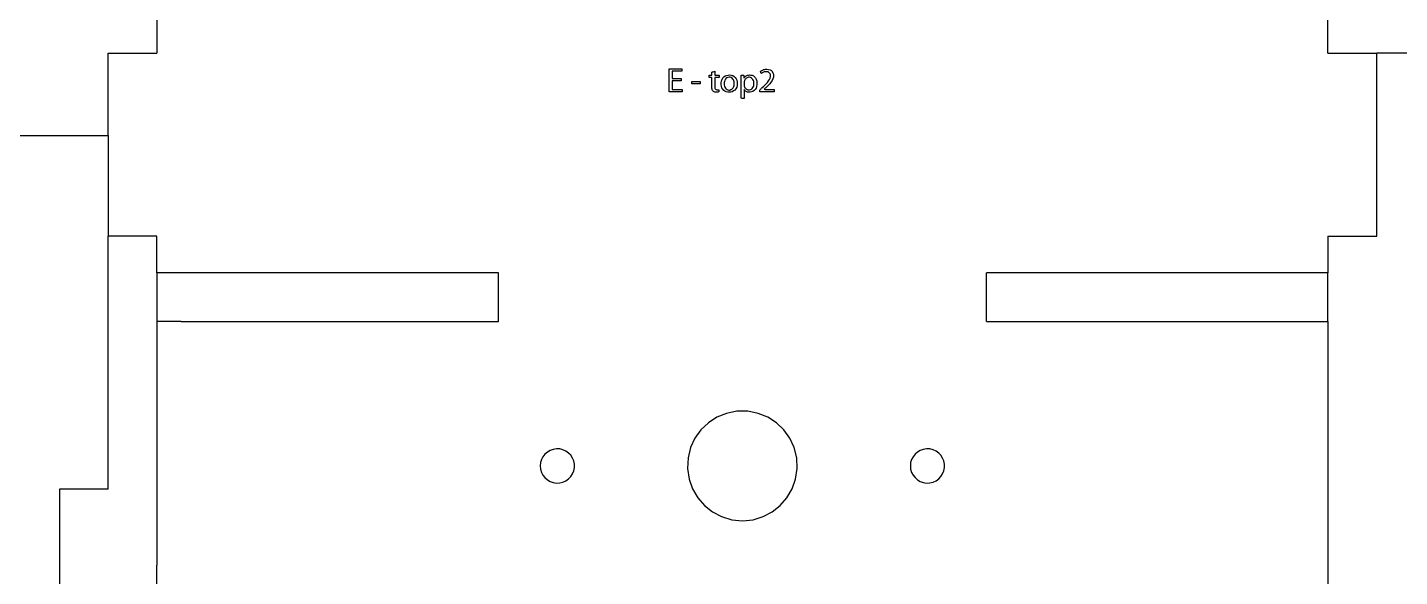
# Model space of a CAD drawing. Header units: metres. Extents: x 1885 to 2636, y 491 to 906.
# Drawn here: x 2052.2 to 2164.7, y 563.1 to 608.2 of the extents above; entities that cross this region are included whole.
import ezdxf

# ---------------------------------------------------------------- set-up
doc = ezdxf.new("R2010")
doc.units = ezdxf.units.M

msp = doc.modelspace()

# ---------------------------------------------------------------- linework, layer by layer
at = {"layer": 'COMPONENT1'}
for p, q in [((2062.84, 614.06), (2062.84, 606.06)), ((2158.84, 606.06), (2158.84, 614.06)), ((2058.84, 599.31), (2058.84, 606.06)), ((2058.84, 606.06), (2062.84, 606.06)), ((2158.84, 606.06), (2162.84, 606.06)), ((2184.84, 606.06), (2162.84, 606.06)), ((2162.84, 591.06), (2162.84, 606.06)), ((2043.84, 599.31), (2058.84, 599.31)), ((2058.84, 599.31), (2058.84, 591.06)), ((2058.84, 570.31), (2058.84, 591.06)), ((2062.84, 591.06), (2058.84, 591.06)), ((2062.84, 588.06), (2062.84, 591.06)), ((2158.84, 591.06), (2158.84, 588.06)), ((2158.84, 591.06), (2162.84, 591.06)), ((2090.84, 588.06), (2062.84, 588.06)), ((2062.84, 588.06), (2062.84, 584.07)), ((2090.84, 584.07), (2090.84, 588.06)), ((2130.84, 584.07), (2130.84, 588.06)), ((2158.84, 588.06), (2130.84, 588.06)), ((2158.84, 584.07), (2158.84, 588.06)), ((2064.84, 584.07), (2062.84, 584.07)), ((2062.84, 584.07), (2062.84, 564.07)), ((2064.84, 584.07), (2090.84, 584.07)), ((2130.84, 584.07), (2156.84, 584.07)), ((2156.84, 584.07), (2158.84, 584.07)), ((2158.84, 584.07), (2158.84, 564.07)), ((2108.75, 576.21), (2108.05, 575.75)), ((2109.54, 576.53), (2108.75, 576.21)), ((2110.39, 576.7), (2109.54, 576.53)), ((2111.28, 576.7), (2110.39, 576.7)), ((2112.14, 576.53), (2111.28, 576.7)), ((2112.92, 576.21), (2112.14, 576.53)), ((2113.63, 575.75), (2112.92, 576.21)), ((2107.44, 575.17), (2106.95, 574.49)), ((2108.05, 575.75), (2107.44, 575.17)), ((2114.23, 575.17), (2113.63, 575.75)), ((2114.72, 574.49), (2114.23, 575.17)), ((2106.59, 573.73), (2106.39, 572.89)), ((2106.95, 574.49), (2106.59, 573.73)), ((2115.08, 573.73), (2114.72, 574.49)), ((2115.29, 572.89), (2115.08, 573.73)), ((2094.37, 572.75), (2094.29, 572.5)), ((2094.49, 572.98), (2094.37, 572.75)), ((2094.65, 573.19), (2094.49, 572.98)), ((2094.85, 573.36), (2094.65, 573.19)), ((2095.08, 573.49), (2094.85, 573.36)), ((2095.33, 573.58), (2095.08, 573.49)), ((2095.6, 573.62), (2095.33, 573.58)), ((2095.87, 573.61), (2095.6, 573.62)), ((2096.13, 573.54), (2095.87, 573.61)), ((2096.37, 573.43), (2096.13, 573.54)), ((2096.58, 573.28), (2096.37, 573.43)), ((2096.76, 573.09), (2096.58, 573.28)), ((2096.91, 572.87), (2096.76, 573.09)), ((2097.01, 572.63), (2096.91, 572.87)), ((2097.06, 572.36), (2097.01, 572.63)), ((2106.39, 572.89), (2106.34, 572)), ((2115.33, 572), (2115.29, 572.89)), ((2124.71, 572.75), (2124.63, 572.5)), ((2124.83, 572.98), (2124.71, 572.75)), ((2125, 573.19), (2124.83, 572.98)), ((2125.19, 573.36), (2125, 573.19)), ((2125.42, 573.49), (2125.19, 573.36)), ((2125.67, 573.58), (2125.42, 573.49)), ((2125.94, 573.62), (2125.67, 573.58)), ((2126.21, 573.61), (2125.94, 573.62)), ((2126.48, 573.54), (2126.21, 573.61)), ((2126.71, 573.43), (2126.48, 573.54)), ((2126.93, 573.28), (2126.71, 573.43)), ((2127.11, 573.09), (2126.93, 573.28)), ((2127.25, 572.87), (2127.11, 573.09)), ((2127.35, 572.63), (2127.25, 572.87)), ((2127.4, 572.36), (2127.35, 572.63)), ((2094.29, 572.5), (2094.27, 572.22)), ((2094.27, 572.22), (2094.29, 571.95)), ((2094.29, 571.95), (2094.37, 571.69)), ((2094.37, 571.69), (2094.49, 571.46)), ((2094.49, 571.46), (2094.65, 571.26)), ((2096.76, 571.35), (2096.91, 571.57)), ((2096.91, 571.57), (2097.01, 571.82)), ((2097.01, 571.82), (2097.06, 572.08)), ((2097.06, 572.08), (2097.06, 572.36)), ((2106.34, 572), (2106.47, 571.13)), ((2115.2, 571.13), (2115.33, 572)), ((2124.63, 572.5), (2124.61, 572.22)), ((2124.61, 572.22), (2124.63, 571.95)), ((2124.63, 571.95), (2124.71, 571.69)), ((2124.71, 571.69), (2124.83, 571.46)), ((2124.83, 571.46), (2125, 571.26)), ((2127.11, 571.35), (2127.25, 571.57)), ((2127.25, 571.57), (2127.35, 571.82)), ((2127.35, 571.82), (2127.4, 572.08)), ((2127.4, 572.08), (2127.4, 572.36)), ((2058.84, 570.31), (2054.84, 570.31)), ((2054.84, 570.31), (2054.84, 540.31)), ((2094.65, 571.26), (2094.85, 571.08)), ((2094.85, 571.08), (2095.08, 570.95)), ((2095.08, 570.95), (2095.33, 570.86)), ((2095.33, 570.86), (2095.6, 570.82)), ((2095.6, 570.82), (2095.87, 570.84)), ((2095.87, 570.84), (2096.13, 570.9)), ((2096.13, 570.9), (2096.37, 571.01)), ((2096.37, 571.01), (2096.58, 571.17)), ((2096.58, 571.17), (2096.76, 571.35)), ((2106.47, 571.13), (2106.75, 570.33)), ((2106.75, 570.33), (2107.18, 569.6)), ((2114.49, 569.6), (2114.92, 570.33)), ((2114.92, 570.33), (2115.2, 571.13)), ((2125, 571.26), (2125.19, 571.08)), ((2125.19, 571.08), (2125.42, 570.95)), ((2125.42, 570.95), (2125.67, 570.86)), ((2125.67, 570.86), (2125.94, 570.82)), ((2125.94, 570.82), (2126.21, 570.84)), ((2126.21, 570.84), (2126.48, 570.9)), ((2126.48, 570.9), (2126.71, 571.01)), ((2126.71, 571.01), (2126.93, 571.17)), ((2126.93, 571.17), (2127.11, 571.35)), ((2107.18, 569.6), (2107.73, 568.97)), ((2113.94, 568.97), (2114.49, 569.6)), ((2107.73, 568.97), (2108.39, 568.45)), ((2108.39, 568.45), (2109.13, 568.06)), ((2109.13, 568.06), (2109.96, 567.81)), ((2111.72, 567.81), (2112.54, 568.06)), ((2112.54, 568.06), (2113.29, 568.45)), ((2113.29, 568.45), (2113.94, 568.97)), ((2109.96, 567.81), (2110.84, 567.72)), ((2110.84, 567.72), (2111.72, 567.81)), ((2062.84, 556.07), (2062.84, 564.07)), ((2158.84, 564.07), (2158.84, 556.07))]:
    msp.add_line(p, q, dxfattribs=at)
at = {"layer": 'COMPONENT3'}
for p, q in [((2104.83, 602.89), (2104.83, 604.8)), ((2104.83, 604.8), (2105.86, 604.8)), ((2105.86, 604.59), (2105.07, 604.59)), ((2105.07, 604.59), (2105.07, 603.99)), ((2105.86, 604.8), (2105.86, 604.59)), ((2108.12, 604.23), (2108.12, 604.26)), ((2108.12, 604.26), (2108.16, 604.26)), ((2108.12, 604.19), (2108.12, 604.23)), ((2108.12, 604.15), (2108.12, 604.19)), ((2108.12, 604.1), (2108.12, 604.15)), ((2108.12, 604.07), (2108.12, 604.1)), ((2108.15, 604.07), (2108.12, 604.07)), ((2108.2, 604.07), (2108.15, 604.07)), ((2108.16, 604.26), (2108.21, 604.26)), ((2108.25, 604.07), (2108.2, 604.07)), ((2108.21, 604.26), (2108.26, 604.26)), ((2108.3, 604.07), (2108.25, 604.07)), ((2108.26, 604.26), (2108.3, 604.26)), ((2108.3, 604.26), (2108.33, 604.27)), ((2108.33, 604.05), (2108.3, 604.07)), ((2108.33, 604.49), (2108.34, 604.52)), ((2108.33, 604.44), (2108.33, 604.49)), ((2108.33, 604.38), (2108.33, 604.44)), ((2108.33, 604.31), (2108.33, 604.38)), ((2108.33, 604.27), (2108.33, 604.31)), ((2108.33, 603.94), (2108.33, 604.05)), ((2108.34, 604.52), (2108.39, 604.53)), ((2108.39, 604.53), (2108.45, 604.55)), ((2108.45, 604.55), (2108.51, 604.57)), ((2108.51, 604.57), (2108.57, 604.59)), ((2108.57, 604.59), (2108.57, 604.5)), ((2108.57, 604.5), (2108.57, 604.42)), ((2108.57, 604.42), (2108.57, 604.34)), ((2108.57, 604.34), (2108.57, 604.28)), ((2108.57, 604.28), (2108.6, 604.26)), ((2108.58, 604.07), (2108.57, 603.96)), ((2108.63, 604.07), (2108.58, 604.07)), ((2108.6, 604.26), (2108.68, 604.26)), ((2108.71, 604.07), (2108.63, 604.07)), ((2108.68, 604.26), (2108.76, 604.26)), ((2108.8, 604.07), (2108.71, 604.07)), ((2108.76, 604.26), (2108.85, 604.26)), ((2108.88, 604.07), (2108.8, 604.07)), ((2108.85, 604.26), (2108.91, 604.26)), ((2108.93, 604.08), (2108.88, 604.07)), ((2108.91, 604.26), (2108.93, 604.24)), ((2108.93, 604.24), (2108.93, 604.2)), ((2108.93, 604.2), (2108.93, 604.15)), ((2108.93, 604.15), (2108.93, 604.11)), ((2108.93, 604.11), (2108.93, 604.08)), ((2109.24, 604.04), (2109.32, 604.13)), ((2109.32, 604.13), (2109.43, 604.2)), ((2109.43, 604.2), (2109.54, 604.25)), ((2109.56, 604.05), (2109.49, 603.99)), ((2109.54, 604.25), (2109.67, 604.28)), ((2109.64, 604.08), (2109.56, 604.05)), ((2109.74, 604.1), (2109.64, 604.08)), ((2109.67, 604.28), (2109.8, 604.29)), ((2109.84, 604.09), (2109.74, 604.1)), ((2109.8, 604.29), (2109.94, 604.27)), ((2109.93, 604.07), (2109.84, 604.09)), ((2110, 604.02), (2109.93, 604.07)), ((2109.94, 604.27), (2110.06, 604.23)), ((2110.06, 604.23), (2110.16, 604.16)), ((2110.16, 604.16), (2110.25, 604.08)), ((2110.25, 604.08), (2110.33, 603.98)), ((2110.73, 604.21), (2110.73, 604.26)), ((2110.73, 604.26), (2110.76, 604.26)), ((2110.73, 604.16), (2110.73, 604.21)), ((2110.73, 604.1), (2110.73, 604.16)), ((2110.74, 604.05), (2110.73, 604.1)), ((2110.74, 604), (2110.74, 604.05)), ((2110.76, 604.26), (2110.79, 604.26)), ((2110.79, 604.26), (2110.83, 604.26)), ((2110.83, 604.26), (2110.87, 604.26)), ((2110.87, 604.26), (2110.91, 604.26)), ((2110.91, 604.26), (2110.93, 604.26)), ((2110.93, 604.26), (2110.95, 604.23)), ((2110.95, 604.23), (2110.95, 604.19)), ((2110.95, 604.19), (2110.95, 604.15)), ((2110.95, 604.15), (2110.96, 604.11)), ((2110.96, 604.11), (2110.96, 604.07)), ((2110.96, 604.07), (2110.96, 604.04)), ((2110.96, 604.04), (2110.99, 604.06)), ((2110.99, 604.06), (2111.04, 604.12)), ((2111.04, 604.12), (2111.09, 604.17)), ((2111.09, 604.17), (2111.14, 604.21)), ((2111.14, 604.21), (2111.2, 604.24)), ((2111.23, 604.06), (2111.17, 604.03)), ((2111.2, 604.24), (2111.27, 604.26)), ((2111.29, 604.08), (2111.23, 604.06)), ((2111.27, 604.26), (2111.34, 604.28)), ((2111.35, 604.09), (2111.29, 604.08)), ((2111.34, 604.28), (2111.42, 604.29)), ((2111.43, 604.09), (2111.35, 604.09)), ((2111.42, 604.29), (2111.52, 604.28)), ((2111.51, 604.07), (2111.43, 604.09)), ((2111.59, 604.03), (2111.51, 604.07)), ((2111.52, 604.28), (2111.64, 604.26)), ((2111.64, 604.26), (2111.74, 604.21)), ((2111.74, 604.21), (2111.83, 604.14)), ((2111.83, 604.14), (2111.91, 604.05)), ((2112.32, 604.58), (2112.38, 604.62)), ((2112.33, 604.54), (2112.32, 604.58)), ((2112.34, 604.51), (2112.33, 604.54)), ((2112.36, 604.47), (2112.34, 604.51)), ((2112.37, 604.44), (2112.36, 604.47)), ((2112.39, 604.4), (2112.37, 604.44)), ((2112.38, 604.62), (2112.44, 604.66)), ((2112.42, 604.42), (2112.39, 604.4)), ((2112.46, 604.45), (2112.42, 604.42)), ((2112.44, 604.66), (2112.51, 604.69)), ((2112.51, 604.48), (2112.46, 604.45)), ((2112.51, 604.69), (2112.58, 604.72)), ((2112.56, 604.51), (2112.51, 604.48)), ((2112.62, 604.53), (2112.56, 604.51)), ((2112.58, 604.72), (2112.66, 604.74)), ((2112.69, 604.54), (2112.62, 604.53)), ((2112.66, 604.74), (2112.74, 604.75)), ((2112.75, 604.55), (2112.69, 604.54)), ((2112.74, 604.75), (2112.83, 604.76)), ((2112.84, 604.55), (2112.75, 604.55)), ((2112.83, 604.76), (2112.98, 604.74)), ((2112.94, 604.53), (2112.84, 604.55)), ((2113.01, 604.49), (2112.94, 604.53)), ((2112.98, 604.74), (2113.11, 604.7)), ((2113.06, 604.44), (2113.01, 604.49)), ((2113.1, 604.38), (2113.06, 604.44)), ((2113.13, 604.31), (2113.1, 604.38)), ((2113.11, 604.7), (2113.21, 604.64)), ((2113.12, 604.03), (2113.14, 604.15)), ((2113.14, 604.24), (2113.13, 604.31)), ((2113.14, 604.15), (2113.14, 604.24)), ((2113.21, 604.64), (2113.29, 604.55)), ((2113.29, 604.55), (2113.34, 604.46)), ((2113.34, 604.46), (2113.38, 604.35)), ((2113.38, 604.11), (2113.34, 603.97)), ((2113.38, 604.35), (2113.39, 604.24)), ((2113.39, 604.24), (2113.38, 604.11)), ((2105.07, 603.99), (2105.81, 603.99)), ((2105.81, 603.79), (2105.07, 603.79)), ((2105.07, 603.79), (2105.07, 603.1)), ((2105.07, 603.1), (2105.9, 603.1)), ((2105.81, 603.99), (2105.81, 603.79)), ((2105.9, 603.1), (2105.9, 602.89)), ((2106.69, 603.57), (2106.69, 603.75)), ((2106.69, 603.75), (2107.38, 603.75)), ((2107.38, 603.57), (2106.69, 603.57)), ((2107.38, 603.75), (2107.38, 603.57)), ((2108.33, 603.76), (2108.33, 603.94)), ((2108.33, 603.58), (2108.33, 603.76)), ((2108.33, 603.42), (2108.33, 603.58)), ((2108.33, 603.33), (2108.33, 603.42)), ((2108.33, 603.27), (2108.33, 603.33)), ((2108.34, 603.2), (2108.33, 603.27)), ((2108.35, 603.13), (2108.34, 603.2)), ((2108.36, 603.07), (2108.35, 603.13)), ((2108.39, 603.02), (2108.36, 603.07)), ((2108.42, 602.97), (2108.39, 603.02)), ((2108.45, 602.94), (2108.42, 602.97)), ((2108.49, 602.92), (2108.45, 602.94)), ((2108.57, 603.96), (2108.57, 603.79)), ((2108.57, 603.79), (2108.57, 603.6)), ((2108.57, 603.6), (2108.57, 603.44)), ((2108.57, 603.44), (2108.57, 603.34)), ((2108.57, 603.34), (2108.57, 603.29)), ((2108.57, 603.29), (2108.58, 603.21)), ((2108.58, 603.21), (2108.6, 603.16)), ((2108.6, 603.16), (2108.63, 603.11)), ((2108.63, 603.11), (2108.68, 603.08)), ((2108.68, 603.08), (2108.74, 603.07)), ((2108.74, 603.07), (2108.78, 603.07)), ((2108.78, 603.07), (2108.81, 603.07)), ((2108.81, 603.07), (2108.84, 603.07)), ((2108.84, 603.07), (2108.88, 603.08)), ((2108.88, 603.08), (2108.9, 603.04)), ((2108.9, 603.04), (2108.91, 603)), ((2108.91, 603), (2108.91, 602.95)), ((2108.91, 602.95), (2108.91, 602.91)), ((2109.09, 603.65), (2109.12, 603.79)), ((2109.09, 603.49), (2109.09, 603.65)), ((2109.12, 603.35), (2109.09, 603.49)), ((2109.12, 603.79), (2109.17, 603.92)), ((2109.16, 603.22), (2109.12, 603.35)), ((2109.23, 603.11), (2109.16, 603.22)), ((2109.17, 603.92), (2109.24, 604.04)), ((2109.31, 603.02), (2109.23, 603.11)), ((2109.41, 602.95), (2109.31, 603.02)), ((2109.35, 603.67), (2109.34, 603.57)), ((2109.34, 603.57), (2109.35, 603.47)), ((2109.37, 603.76), (2109.35, 603.67)), ((2109.35, 603.47), (2109.37, 603.37)), ((2109.4, 603.85), (2109.37, 603.76)), ((2109.37, 603.37), (2109.41, 603.28)), ((2109.44, 603.92), (2109.4, 603.85)), ((2109.41, 603.28), (2109.45, 603.21)), ((2109.52, 602.9), (2109.41, 602.95)), ((2109.49, 603.99), (2109.44, 603.92)), ((2109.45, 603.21), (2109.51, 603.15)), ((2109.51, 603.15), (2109.58, 603.1)), ((2109.58, 603.1), (2109.65, 603.06)), ((2109.65, 603.06), (2109.73, 603.05)), ((2109.73, 603.05), (2109.82, 603.05)), ((2109.82, 603.05), (2109.9, 603.08)), ((2109.9, 603.08), (2109.97, 603.12)), ((2109.97, 603.12), (2110.03, 603.17)), ((2110.06, 603.95), (2110, 604.02)), ((2110.12, 602.97), (2110.01, 602.91)), ((2110.03, 603.17), (2110.08, 603.24)), ((2110.1, 603.88), (2110.06, 603.95)), ((2110.08, 603.24), (2110.13, 603.33)), ((2110.14, 603.8), (2110.1, 603.88)), ((2110.22, 603.05), (2110.12, 602.97)), ((2110.13, 603.33), (2110.15, 603.42)), ((2110.16, 603.71), (2110.14, 603.8)), ((2110.15, 603.42), (2110.17, 603.52)), ((2110.17, 603.62), (2110.16, 603.71)), ((2110.17, 603.52), (2110.17, 603.62)), ((2110.3, 603.15), (2110.22, 603.05)), ((2110.37, 603.27), (2110.3, 603.15)), ((2110.33, 603.98), (2110.38, 603.86)), ((2110.41, 603.42), (2110.37, 603.27)), ((2110.38, 603.86), (2110.41, 603.73)), ((2110.41, 603.73), (2110.42, 603.59)), ((2110.42, 603.59), (2110.41, 603.42)), ((2110.74, 603.94), (2110.74, 604)), ((2110.74, 603.88), (2110.74, 603.94)), ((2110.74, 603.81), (2110.74, 603.88)), ((2110.74, 603.75), (2110.74, 603.81)), ((2110.74, 603.59), (2110.74, 603.75)), ((2110.74, 603.35), (2110.74, 603.59)), ((2110.74, 603.09), (2110.74, 603.35)), ((2110.74, 602.82), (2110.74, 603.09)), ((2110.99, 603.71), (2110.98, 603.67)), ((2110.98, 603.67), (2110.98, 603.65)), ((2110.98, 603.65), (2110.98, 603.61)), ((2110.98, 603.61), (2110.98, 603.57)), ((2110.98, 603.57), (2110.98, 603.52)), ((2110.98, 603.52), (2110.98, 603.49)), ((2110.98, 603.49), (2110.98, 603.45)), ((2110.98, 603.45), (2110.98, 603.42)), ((2110.98, 603.42), (2110.99, 603.4)), ((2110.99, 603.08), (2110.98, 603.03)), ((2110.98, 603.03), (2110.98, 602.94)), ((2110.98, 602.94), (2110.98, 602.81)), ((2111, 603.78), (2110.99, 603.75)), ((2110.99, 603.75), (2110.99, 603.71)), ((2110.99, 603.4), (2110.99, 603.36)), ((2110.99, 603.36), (2111.01, 603.3)), ((2111.01, 603.05), (2110.99, 603.08)), ((2111.02, 603.83), (2111, 603.78)), ((2111.01, 603.3), (2111.04, 603.24)), ((2111.05, 603), (2111.01, 603.05)), ((2111.04, 603.89), (2111.02, 603.83)), ((2111.08, 603.95), (2111.04, 603.89)), ((2111.04, 603.24), (2111.08, 603.19)), ((2111.09, 602.96), (2111.05, 603)), ((2111.12, 603.99), (2111.08, 603.95)), ((2111.08, 603.19), (2111.12, 603.15)), ((2111.14, 602.93), (2111.09, 602.96)), ((2111.17, 604.03), (2111.12, 603.99)), ((2111.12, 603.15), (2111.17, 603.11)), ((2111.2, 602.9), (2111.14, 602.93)), ((2111.17, 603.11), (2111.23, 603.08)), ((2111.23, 603.08), (2111.29, 603.07)), ((2111.29, 603.07), (2111.35, 603.06)), ((2111.35, 603.06), (2111.43, 603.06)), ((2111.43, 603.06), (2111.52, 603.09)), ((2111.52, 603.09), (2111.59, 603.13)), ((2111.65, 603.97), (2111.59, 604.03)), ((2111.59, 603.13), (2111.65, 603.18)), ((2111.7, 602.94), (2111.59, 602.89)), ((2111.7, 603.9), (2111.65, 603.97)), ((2111.65, 603.18), (2111.7, 603.25)), ((2111.74, 603.82), (2111.7, 603.9)), ((2111.7, 603.25), (2111.74, 603.33)), ((2111.8, 603.01), (2111.7, 602.94)), ((2111.77, 603.74), (2111.74, 603.82)), ((2111.74, 603.33), (2111.77, 603.43)), ((2111.78, 603.64), (2111.77, 603.74)), ((2111.77, 603.43), (2111.78, 603.54)), ((2111.78, 603.54), (2111.78, 603.64)), ((2111.89, 603.1), (2111.8, 603.01)), ((2111.96, 603.21), (2111.89, 603.1)), ((2111.91, 604.05), (2111.97, 603.94)), ((2112, 603.35), (2111.96, 603.21)), ((2111.97, 603.94), (2112.01, 603.81)), ((2112.03, 603.51), (2112, 603.35)), ((2112.01, 603.81), (2112.03, 603.67)), ((2112.03, 603.67), (2112.03, 603.51)), ((2112.27, 603.05), (2112.3, 603.08)), ((2112.27, 603.01), (2112.27, 603.05)), ((2112.27, 602.98), (2112.27, 603.01)), ((2112.27, 602.95), (2112.27, 602.98)), ((2112.27, 602.92), (2112.27, 602.95)), ((2112.27, 602.89), (2112.27, 602.92)), ((2112.3, 603.08), (2112.33, 603.11)), ((2112.33, 603.11), (2112.37, 603.15)), ((2112.37, 603.15), (2112.41, 603.19)), ((2112.41, 603.19), (2112.44, 603.22)), ((2112.44, 603.22), (2112.59, 603.36)), ((2112.59, 603.36), (2112.75, 603.52)), ((2112.65, 603.14), (2112.63, 603.12)), ((2112.63, 603.12), (2112.7, 603.1)), ((2112.68, 603.17), (2112.65, 603.14)), ((2112.71, 603.2), (2112.68, 603.17)), ((2112.7, 603.1), (2112.84, 603.1)), ((2112.76, 603.24), (2112.71, 603.2)), ((2112.75, 603.52), (2112.89, 603.67)), ((2112.8, 603.29), (2112.76, 603.24)), ((2112.95, 603.43), (2112.8, 603.29)), ((2112.84, 603.1), (2113, 603.1)), ((2112.89, 603.67), (2112.99, 603.8)), ((2113.08, 603.57), (2112.95, 603.43)), ((2112.99, 603.8), (2113.07, 603.92)), ((2113, 603.1), (2113.17, 603.1)), ((2113.07, 603.92), (2113.12, 604.03)), ((2113.19, 603.71), (2113.08, 603.57)), ((2113.17, 603.1), (2113.32, 603.1)), ((2113.28, 603.84), (2113.19, 603.71)), ((2113.34, 603.97), (2113.28, 603.84)), ((2113.32, 603.1), (2113.41, 603.1)), ((2113.41, 603.1), (2113.44, 603.08)), ((2113.44, 603.08), (2113.44, 603.05)), ((2113.44, 603.05), (2113.44, 603.01)), ((2113.44, 603.01), (2113.44, 602.97)), ((2113.44, 602.97), (2113.44, 602.93)), ((2113.44, 602.93), (2113.44, 602.9)), ((2105.9, 602.89), (2104.83, 602.89)), ((2108.53, 602.89), (2108.49, 602.92)), ((2108.58, 602.88), (2108.53, 602.89)), ((2108.63, 602.87), (2108.58, 602.88)), ((2108.69, 602.86), (2108.63, 602.87)), ((2108.74, 602.86), (2108.69, 602.86)), ((2108.78, 602.87), (2108.74, 602.86)), ((2108.82, 602.87), (2108.78, 602.87)), ((2108.86, 602.88), (2108.82, 602.87)), ((2108.89, 602.89), (2108.86, 602.88)), ((2108.91, 602.91), (2108.89, 602.89)), ((2109.65, 602.87), (2109.52, 602.9)), ((2109.77, 602.86), (2109.65, 602.87)), ((2109.89, 602.88), (2109.77, 602.86)), ((2110.01, 602.91), (2109.89, 602.88)), ((2110.74, 602.58), (2110.74, 602.82)), ((2110.74, 602.41), (2110.74, 602.58)), ((2110.75, 602.34), (2110.74, 602.41)), ((2110.77, 602.34), (2110.75, 602.34)), ((2110.81, 602.34), (2110.77, 602.34)), ((2110.86, 602.34), (2110.81, 602.34)), ((2110.9, 602.34), (2110.86, 602.34)), ((2110.94, 602.34), (2110.9, 602.34)), ((2110.97, 602.34), (2110.94, 602.34)), ((2110.98, 602.36), (2110.97, 602.34)), ((2110.98, 602.81), (2110.98, 602.68)), ((2110.98, 602.68), (2110.98, 602.55)), ((2110.98, 602.55), (2110.98, 602.43)), ((2110.98, 602.43), (2110.98, 602.36)), ((2111.26, 602.88), (2111.2, 602.9)), ((2111.32, 602.87), (2111.26, 602.88)), ((2111.38, 602.86), (2111.32, 602.87)), ((2111.48, 602.87), (2111.38, 602.86)), ((2111.59, 602.89), (2111.48, 602.87)), ((2112.33, 602.89), (2112.27, 602.89)), ((2112.49, 602.89), (2112.33, 602.89)), ((2112.71, 602.89), (2112.49, 602.89)), ((2112.96, 602.89), (2112.71, 602.89)), ((2113.18, 602.89), (2112.96, 602.89)), ((2113.36, 602.89), (2113.18, 602.89)), ((2113.44, 602.9), (2113.36, 602.89))]:
    msp.add_line(p, q, dxfattribs=at)

doc.saveas('drawing.dxf')
